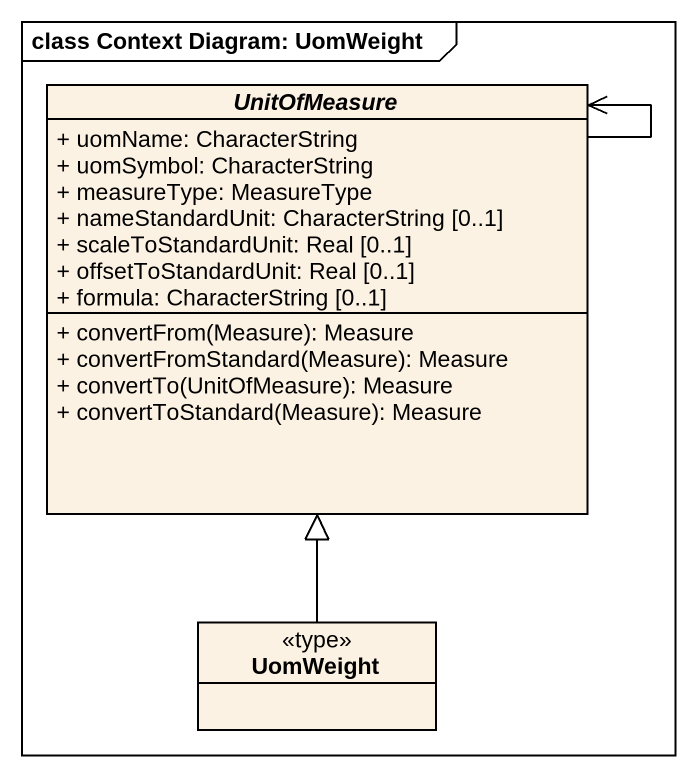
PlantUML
@startuml
mainframe class Context Diagram: UomWeight
hide circle
hide empty members
skinparam classAttributeIconSize 0
abstract class UnitOfMeasure {
  + uomName: CharacterString
  + uomSymbol: CharacterString
  + measureType: MeasureType
  + nameStandardUnit: CharacterString [0..1]
  + scaleToStandardUnit: Real [0..1]
  + offsetToStandardUnit: Real [0..1]
  + formula: CharacterString [0..1]
  + convertFrom(Measure): Measure
  + convertFromStandard(Measure): Measure
  + convertTo(UnitOfMeasure): Measure
  + convertToStandard(Measure): Measure
}
class UomWeight <<type>>
UnitOfMeasure --> UnitOfMeasure
UomWeight -up-|> UnitOfMeasure
@enduml
